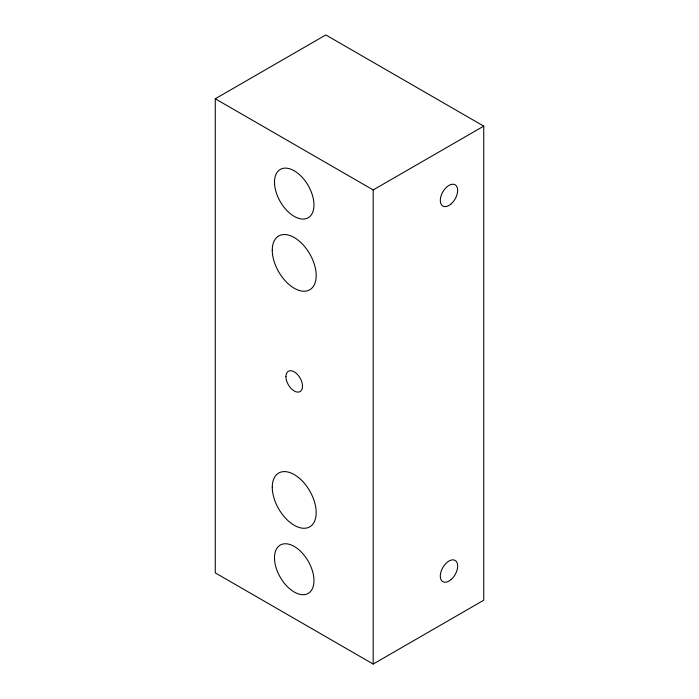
<?xml version="1.0" encoding="UTF-8"?>
<svg xmlns="http://www.w3.org/2000/svg" width="699" height="699" viewBox="0 0 699 699"><rect width="100%" height="100%" fill="white"/><g stroke="black" fill="none" stroke-linecap="round" stroke-linejoin="round"><path stroke-width="1.05" d="M215.266 98.769L325.813 34.95L483.734 126.126L483.734 600.231L373.187 664.05L215.266 572.874L215.266 98.769L373.187 189.945L483.734 126.126M373.187 189.945L373.187 664.05M274.489 182.194A27.916 16.121 60 0 0 304.1 219.032A27.916 16.121 60 0 0 304.1 179.547A27.916 16.121 60 0 0 274.489 182.194M285.935 376.621A11.726 6.772 60 0 0 298.377 392.095A11.726 6.772 60 0 0 298.377 375.512A11.726 6.772 60 0 0 285.935 376.621M272.269 250.207A31.053 17.929 60 0 0 305.21 291.186A31.053 17.929 60 0 0 305.21 247.263A31.053 17.929 60 0 0 272.269 250.207M451.239 203.802A12.285 7.095 -60 0 0 455.128 184.781A12.285 7.095 -60 0 0 440.597 197.66A12.285 7.095 -60 0 0 451.239 203.802M274.489 557.837A27.916 16.121 60 0 0 304.1 594.666A27.916 16.121 60 0 0 304.1 555.189A27.916 16.121 60 0 0 274.489 557.837M272.269 487.255A31.053 17.929 60 0 0 305.21 528.234A31.053 17.929 60 0 0 305.21 484.32A31.053 17.929 60 0 0 272.269 487.255M451.239 579.445A12.285 7.095 -60 0 0 455.128 560.415A12.285 7.095 -60 0 0 440.597 573.302A12.285 7.095 -60 0 0 451.239 579.445"/></g></svg>
